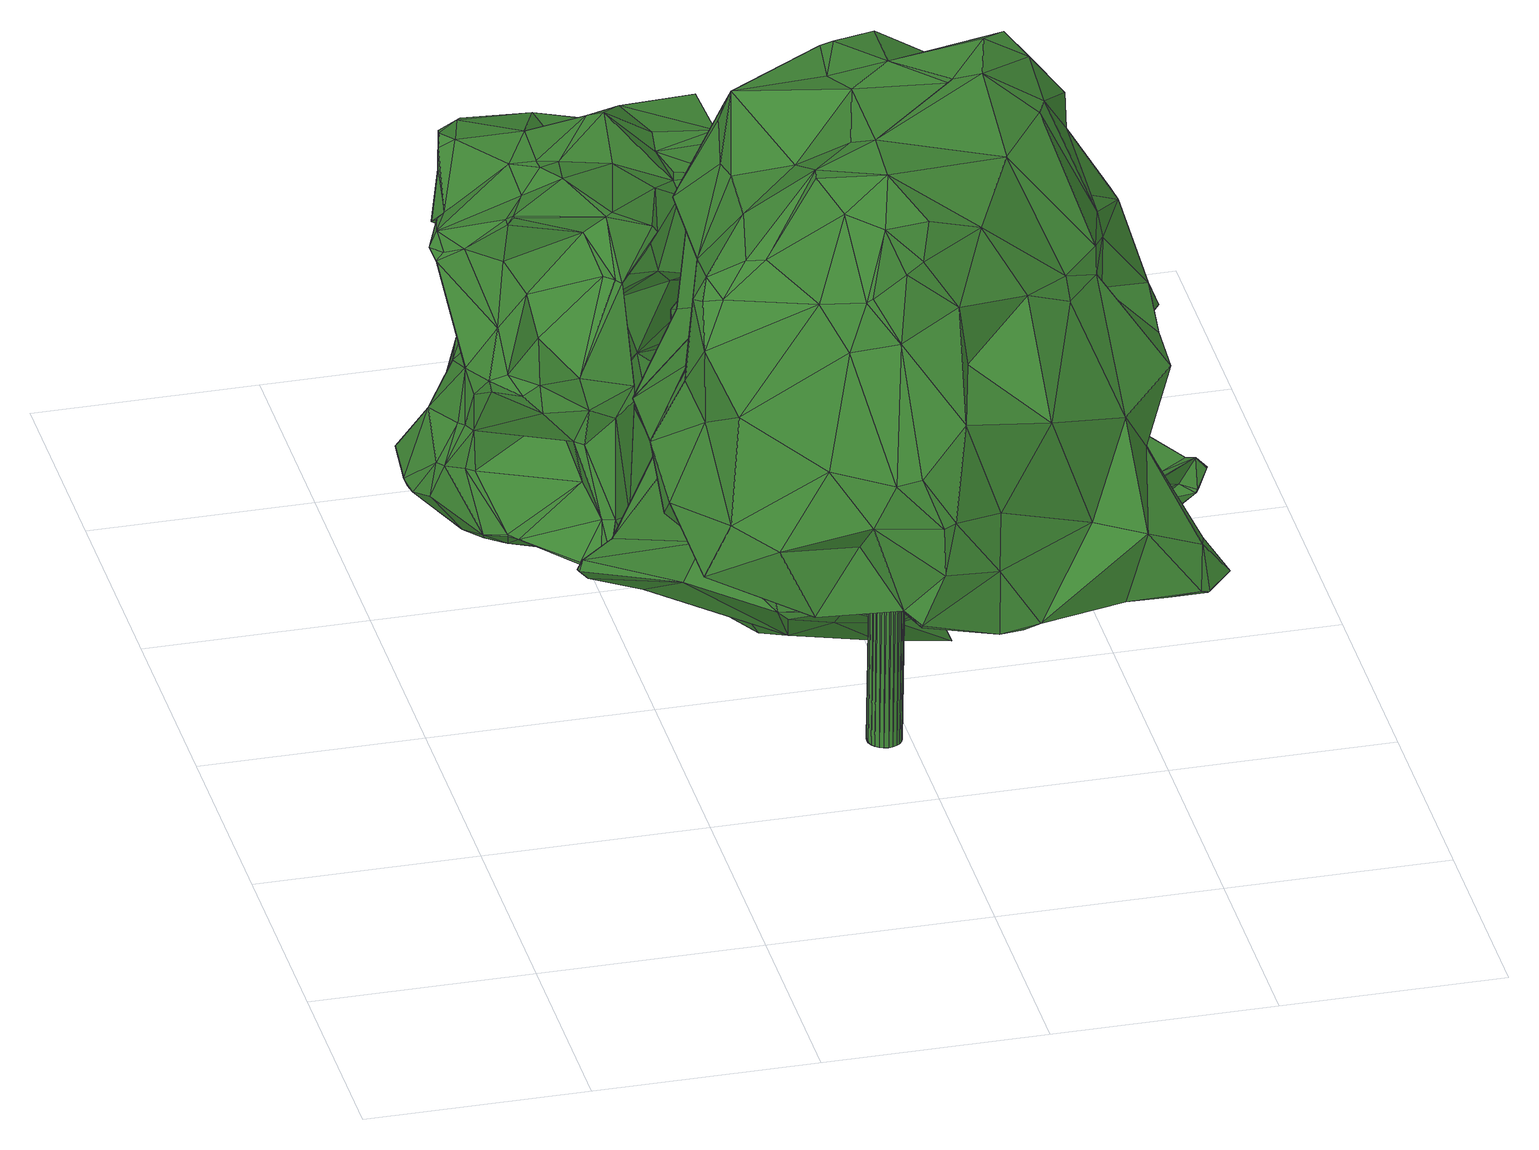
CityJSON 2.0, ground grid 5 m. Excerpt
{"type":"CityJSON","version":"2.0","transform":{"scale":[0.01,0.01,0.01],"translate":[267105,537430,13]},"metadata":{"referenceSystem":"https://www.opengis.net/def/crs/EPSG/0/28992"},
"CityObjects":{
"tree1":{"type":"SolitaryVegetationObject","attributes":{"gtid":600,"crown_width_m":10.44,"crown_median_z":18.2,"crown_r50_m":0.402,"crown_porosity":0.89,"trunk_H_m":4.8,"trunk_DBH_m":0.396,"trunk_radius_m":0.198,"trunk_base_height_m":13.4,"original_gtid":"684"},"geometry":[{"type":"Solid","lod":"3","boundaries":[[[[0,1,2]],[[3,4,5]],[[6,7,8]],[[9,10,11]],[[12,13,14]],[[15,16,1]],[[17,18,19]],[[20,19,18]],[[21,22,23]],[[24,25,26]],[[27,15,0]],[[28,29,30]],[[31,10,9]],[[32,33,34]],[[35,36,37]],[[38,10,39]],[[38,40,10]],[[41,42,43]],[[24,44,45]],[[44,24,46]],[[47,48,49]],[[50,51,52]],[[33,45,44]],[[17,53,18]],[[54,55,56]],[[57,58,59]],[[60,61,62]],[[15,1,0]],[[63,64,65]],[[66,67,68]],[[69,61,60]],[[70,71,72]],[[73,74,75]],[[76,16,15]],[[60,62,77]],[[78,25,24]],[[79,80,81]],[[79,81,82]],[[83,61,69]],[[84,61,83]],[[40,38,85]],[[86,87,88]],[[86,89,87]],[[87,89,90]],[[91,14,13]],[[21,67,92]],[[93,94,95]],[[96,66,97]],[[96,97,98]],[[88,99,100]],[[101,102,103]],[[104,103,102]],[[105,106,107]],[[84,108,109]],[[110,111,112]],[[27,113,15]],[[5,6,114]],[[26,25,115]],[[116,117,118]],[[77,119,120]],[[121,74,76]],[[122,76,74]],[[123,12,124]],[[22,92,125]],[[82,81,126]],[[127,12,128]],[[8,47,80]],[[88,100,86]],[[129,130,131]],[[132,16,76]],[[23,87,21]],[[37,128,14]],[[22,125,99]],[[18,53,50]],[[8,48,47]],[[92,22,21]],[[133,129,131]],[[131,134,133]],[[1,16,135]],[[136,137,138]],[[118,139,116]],[[99,88,23]],[[99,23,22]],[[140,141,142]],[[128,142,141]],[[23,88,87]],[[110,143,144]],[[145,146,147]],[[148,149,150]],[[151,152,57]],[[153,3,154]],[[155,156,157]],[[157,156,147]],[[158,159,124]],[[129,160,159]],[[124,159,160]],[[161,150,149]],[[44,34,33]],[[8,80,114]],[[121,162,163]],[[35,37,14]],[[164,105,107]],[[164,165,105]],[[166,103,167]],[[168,169,170]],[[92,67,171]],[[119,172,170]],[[173,54,174]],[[174,54,56]],[[81,80,175]],[[124,134,123]],[[80,47,49]],[[112,176,177]],[[178,172,119]],[[33,32,45]],[[131,91,13]],[[153,179,117]],[[153,117,104]],[[116,125,180]],[[67,66,171]],[[102,101,162]],[[181,53,182]],[[85,183,169]],[[85,38,39]],[[31,184,10]],[[185,186,187]],[[187,186,78]],[[188,189,190]],[[20,18,191]],[[10,40,11]],[[93,95,192]],[[24,26,46]],[[159,130,129]],[[129,133,160]],[[193,194,195]],[[18,50,191]],[[31,34,26]],[[32,34,9]],[[31,9,34]],[[196,197,138]],[[198,196,138]],[[164,20,28]],[[77,62,199]],[[19,20,200]],[[183,201,202]],[[34,44,46]],[[34,46,26]],[[160,133,124]],[[124,133,134]],[[145,203,204]],[[145,204,146]],[[205,206,72]],[[207,72,206]],[[50,52,191]],[[28,208,209]],[[137,210,211]],[[91,131,130]],[[60,120,192]],[[212,137,213]],[[214,215,48]],[[17,215,214]],[[124,127,158]],[[12,127,124]],[[43,42,136]],[[14,94,35]],[[138,137,198]],[[60,77,120]],[[158,63,159]],[[164,28,165]],[[28,30,165]],[[26,184,31]],[[216,217,218]],[[219,220,221]],[[219,221,29]],[[172,112,222]],[[172,222,168]],[[83,108,84]],[[11,223,9]],[[151,155,152]],[[151,85,155]],[[171,224,92]],[[72,51,205]],[[215,107,225]],[[9,187,32]],[[147,156,210]],[[226,43,227]],[[226,227,135]],[[30,29,228]],[[30,228,165]],[[89,229,230]],[[231,232,217]],[[228,29,221]],[[217,65,218]],[[42,213,137]],[[164,200,20]],[[196,198,110]],[[5,154,3]],[[39,10,233]],[[226,234,235]],[[127,128,190]],[[236,179,154]],[[209,29,28]],[[237,238,239]],[[217,232,94]],[[123,134,131]],[[13,12,131]],[[123,131,12]],[[240,199,62]],[[241,242,243]],[[146,204,239]],[[175,107,106]],[[231,217,216]],[[216,244,231]],[[214,53,17]],[[214,245,53]],[[193,195,246]],[[120,169,202]],[[195,247,248]],[[234,249,235]],[[187,78,24]],[[45,187,24]],[[39,183,85]],[[236,114,79]],[[154,114,236]],[[210,137,147]],[[233,10,184]],[[208,51,71]],[[112,206,176]],[[48,225,49]],[[250,42,41]],[[251,148,193]],[[251,193,171]],[[180,248,116]],[[58,36,59]],[[98,251,96]],[[153,154,179]],[[118,236,139]],[[98,161,251]],[[137,252,147]],[[116,248,247]],[[246,92,224]],[[3,253,4]],[[215,164,107]],[[128,141,190]],[[100,254,86]],[[169,183,202]],[[255,256,37]],[[257,256,255]],[[70,209,71]],[[207,206,112]],[[156,211,210]],[[156,169,211]],[[157,147,242]],[[173,55,54]],[[17,200,215]],[[200,164,215]],[[216,218,258]],[[239,204,237]],[[35,93,201]],[[35,201,233]],[[12,14,128]],[[89,86,229]],[[163,74,121]],[[259,260,261]],[[196,262,197]],[[263,182,245]],[[35,94,93]],[[101,103,166]],[[264,265,163]],[[264,163,190]],[[144,112,111]],[[144,111,110]],[[236,118,179]],[[241,239,238]],[[128,140,142]],[[147,252,145]],[[212,145,252]],[[254,229,86]],[[32,187,45]],[[19,200,17]],[[65,64,218]],[[220,109,108]],[[117,266,104]],[[202,192,120]],[[239,241,243]],[[237,155,157]],[[204,155,237]],[[202,201,192]],[[240,84,70]],[[240,70,72]],[[216,258,244]],[[185,187,173]],[[139,267,116]],[[56,59,233]],[[55,59,56]],[[257,255,260]],[[122,74,73]],[[43,226,41]],[[268,250,249]],[[268,249,255]],[[235,249,250]],[[61,84,240]],[[235,250,41]],[[250,268,269]],[[203,212,270]],[[112,177,110]],[[235,41,226]],[[132,226,135]],[[132,135,16]],[[227,43,271]],[[78,186,25]],[[237,157,242]],[[2,262,263]],[[2,263,0]],[[119,170,120]],[[244,272,273]],[[272,274,275]],[[272,275,276]],[[82,100,79]],[[75,163,259]],[[75,259,234]],[[127,277,158]],[[158,277,63]],[[241,238,242]],[[99,278,100]],[[79,100,278]],[[225,107,175]],[[225,175,49]],[[146,243,147]],[[21,68,67]],[[113,7,279]],[[98,188,166]],[[98,166,161]],[[266,280,104]],[[280,103,104]],[[166,167,161]],[[188,190,162]],[[280,167,103]],[[192,95,281]],[[273,272,83]],[[83,272,108]],[[85,223,40]],[[151,223,85]],[[168,170,172]],[[215,225,48]],[[282,48,283]],[[284,217,94]],[[177,176,50]],[[245,285,263]],[[128,256,257]],[[37,256,128]],[[15,279,286]],[[27,7,113]],[[211,169,168]],[[193,224,171]],[[224,193,246]],[[15,286,76]],[[148,251,149]],[[161,149,251]],[[96,251,171]],[[66,96,171]],[[240,72,199]],[[207,199,72]],[[239,243,146]],[[163,162,190]],[[198,143,110]],[[140,257,260]],[[102,162,121]],[[279,5,4]],[[244,274,272]],[[258,274,244]],[[191,208,20]],[[52,51,208]],[[191,52,208]],[[20,208,28]],[[0,285,282]],[[53,245,182]],[[219,287,207]],[[288,207,287]],[[288,287,219]],[[269,268,270]],[[269,270,212]],[[289,272,276]],[[108,272,289]],[[289,220,108]],[[87,90,21]],[[89,230,90]],[[276,254,290]],[[209,208,71]],[[90,291,21]],[[145,212,203]],[[48,8,283]],[[127,189,277]],[[5,114,154]],[[6,8,114]],[[76,122,132]],[[49,175,80]],[[204,203,152]],[[152,155,204]],[[102,121,76]],[[79,114,80]],[[286,4,253]],[[227,262,2]],[[227,2,135]],[[205,51,176]],[[255,270,268]],[[255,261,260]],[[116,266,117]],[[116,247,266]],[[264,190,265]],[[279,4,286]],[[136,42,137]],[[284,91,130]],[[187,55,173]],[[217,284,65]],[[192,201,93]],[[292,174,56]],[[159,284,130]],[[65,284,159]],[[63,65,159]],[[222,137,211]],[[168,222,211]],[[222,144,137]],[[293,294,109]],[[70,294,209]],[[170,169,120]],[[284,94,91]],[[161,167,150]],[[295,150,167]],[[66,296,218]],[[196,182,262]],[[79,139,236]],[[234,259,261]],[[234,261,249]],[[57,59,55]],[[11,40,223]],[[35,233,59]],[[219,112,172]],[[258,297,274]],[[85,169,155]],[[156,155,169]],[[27,0,282]],[[219,207,112]],[[70,109,294]],[[289,298,228]],[[165,228,298]],[[75,74,163]],[[178,119,220]],[[265,140,260]],[[58,203,36]],[[270,36,203]],[[270,37,36]],[[98,97,189]],[[290,254,82]],[[63,277,189]],[[76,253,102]],[[61,240,62]],[[195,248,246]],[[273,231,244]],[[255,249,261]],[[259,163,265]],[[246,248,180]],[[95,94,232]],[[233,184,56]],[[7,27,283]],[[7,283,8]],[[137,212,252]],[[177,50,181]],[[177,181,196]],[[181,50,53]],[[259,265,260]],[[29,293,219]],[[75,234,299]],[[75,299,73]],[[281,95,232]],[[281,232,231]],[[29,294,293]],[[29,209,294]],[[70,84,109]],[[265,190,140]],[[218,64,66]],[[35,59,36]],[[128,257,140]],[[63,300,64]],[[66,64,300]],[[242,238,237]],[[181,182,196]],[[82,298,290]],[[126,298,82]],[[165,298,105]],[[290,298,276]],[[276,298,289]],[[273,281,231]],[[247,195,266]],[[282,283,27]],[[179,118,117]],[[207,77,199]],[[166,162,101]],[[166,188,162]],[[14,91,94]],[[55,187,57]],[[147,243,242]],[[222,112,144]],[[178,301,172]],[[172,301,219]],[[219,301,178]],[[212,213,269]],[[269,213,250]],[[250,213,42]],[[153,253,3]],[[63,189,97]],[[291,230,297]],[[291,297,258]],[[51,50,176]],[[98,189,188]],[[275,274,297]],[[100,82,254]],[[190,189,127]],[[97,66,300]],[[97,300,63]],[[135,2,1]],[[5,279,6]],[[7,6,279]],[[81,175,126]],[[15,113,279]],[[76,286,253]],[[104,102,253]],[[203,58,152]],[[104,253,153]],[[57,152,58]],[[77,288,119]],[[196,110,177]],[[262,302,197]],[[137,143,198]],[[144,143,137]],[[220,288,109]],[[119,288,220]],[[219,178,220]],[[174,186,173]],[[185,173,186]],[[109,288,293]],[[219,293,288]],[[207,288,77]],[[187,9,303]],[[292,56,184]],[[187,303,57]],[[151,57,303]],[[223,303,9]],[[151,303,223]],[[273,304,281]],[[192,281,304]],[[83,304,273]],[[183,39,201]],[[233,201,39]],[[192,304,60]],[[60,304,69]],[[69,304,83]],[[246,180,92]],[[125,92,180]],[[51,72,71]],[[79,267,139]],[[278,267,79]],[[116,267,125]],[[125,267,278]],[[205,176,206]],[[263,262,182]],[[125,278,99]],[[282,285,214]],[[194,167,280]],[[295,167,194]],[[194,280,266]],[[195,194,266]],[[291,68,21]],[[276,275,230]],[[214,285,245]],[[263,285,0]],[[282,214,48]],[[140,190,141]],[[37,305,255]],[[270,255,305]],[[270,305,37]],[[298,106,105]],[[298,126,106]],[[175,106,126]],[[226,299,234]],[[132,122,299]],[[73,299,122]],[[132,299,226]],[[220,289,221]],[[228,221,289]],[[148,306,193]],[[193,306,194]],[[194,306,307]],[[194,307,295]],[[307,306,295]],[[150,295,148]],[[306,148,295]],[[292,184,26]],[[276,230,229]],[[254,276,229]],[[258,218,296]],[[174,115,186]],[[115,25,186]],[[258,296,291]],[[291,90,230]],[[68,291,296]],[[68,296,66]],[[230,275,297]],[[227,302,262]],[[271,302,227]],[[136,138,302]],[[136,302,43]],[[271,43,302]],[[138,197,302]],[[174,292,115]],[[26,115,292]],[[308,309,310]],[[308,310,311]],[[311,310,312]],[[311,312,313]],[[310,309,314]],[[310,314,312]],[[312,314,315]],[[312,315,313]],[[314,309,316]],[[314,316,315]],[[315,316,317]],[[315,317,313]],[[316,309,318]],[[316,318,317]],[[317,318,319]],[[317,319,313]],[[318,309,320]],[[318,320,319]],[[319,320,321]],[[319,321,313]],[[320,309,322]],[[320,322,321]],[[321,322,323]],[[321,323,313]],[[322,309,324]],[[322,324,323]],[[323,324,325]],[[323,325,313]],[[324,309,326]],[[324,326,325]],[[325,326,327]],[[325,327,313]],[[326,309,328]],[[326,328,327]],[[327,328,329]],[[327,329,313]],[[328,309,330]],[[328,330,329]],[[329,330,331]],[[329,331,313]],[[330,309,332]],[[330,332,331]],[[331,332,333]],[[331,333,313]],[[332,309,334]],[[332,334,333]],[[333,334,335]],[[333,335,313]],[[334,309,336]],[[334,336,335]],[[335,336,337]],[[335,337,313]],[[336,309,338]],[[336,338,337]],[[337,338,339]],[[337,339,313]],[[338,309,340]],[[338,340,339]],[[339,340,341]],[[339,341,313]],[[340,309,342]],[[340,342,341]],[[341,342,343]],[[341,343,313]],[[342,309,344]],[[342,344,343]],[[343,344,345]],[[343,345,313]],[[344,309,346]],[[344,346,345]],[[345,346,347]],[[345,347,313]],[[346,309,348]],[[346,348,347]],[[347,348,349]],[[347,349,313]],[[348,309,350]],[[348,350,349]],[[349,350,351]],[[349,351,313]],[[350,309,352]],[[350,352,351]],[[351,352,353]],[[351,353,313]],[[352,309,354]],[[352,354,353]],[[353,354,355]],[[353,355,313]],[[354,309,356]],[[354,356,355]],[[355,356,357]],[[355,357,313]],[[356,309,308]],[[356,308,357]],[[357,308,311]],[[357,311,313]]]]}]},
"tree2":{"type":"SolitaryVegetationObject","attributes":{"gtid":572,"crown_width_m":12.92,"crown_median_z":22.31,"crown_r50_m":0.479,"crown_porosity":0.878,"trunk_H_m":8.76,"trunk_DBH_m":0.763,"trunk_radius_m":0.381,"trunk_base_height_m":13.55,"original_gtid":"655"},"geometry":[{"type":"Solid","lod":"3","boundaries":[[[[358,359,360]],[[361,362,363]],[[364,365,366]],[[367,368,369]],[[370,371,372]],[[373,374,375]],[[376,377,378]],[[379,376,380]],[[381,382,383]],[[384,363,385]],[[386,387,388]],[[389,390,391]],[[389,391,392]],[[393,394,395]],[[396,371,397]],[[398,364,366]],[[399,373,375]],[[400,377,401]],[[364,402,365]],[[398,403,404]],[[405,406,407]],[[408,409,410]],[[372,411,370]],[[412,413,414]],[[415,416,417]],[[418,419,420]],[[421,422,423]],[[412,373,399]],[[397,424,396]],[[425,426,427]],[[381,428,429]],[[430,431,432]],[[433,384,434]],[[435,436,437]],[[432,359,358]],[[438,432,358]],[[418,439,440]],[[418,440,419]],[[441,442,443]],[[444,445,446]],[[447,448,449]],[[450,440,439]],[[391,451,452]],[[453,393,454]],[[455,456,450]],[[457,458,459]],[[460,416,461]],[[460,461,462]],[[463,413,399]],[[399,413,412]],[[464,457,383]],[[465,430,377]],[[412,414,466]],[[373,412,374]],[[467,468,469]],[[413,470,471]],[[377,430,438]],[[472,436,473]],[[474,475,476]],[[437,448,388]],[[477,448,415]],[[453,415,448]],[[478,479,480]],[[481,380,378]],[[482,483,480]],[[484,485,486]],[[481,487,380]],[[470,463,488]],[[393,453,489]],[[437,449,448]],[[490,384,491]],[[456,455,492]],[[388,448,477]],[[493,494,495]],[[464,458,457]],[[414,413,496]],[[497,402,404]],[[398,404,364]],[[364,404,402]],[[445,470,498]],[[499,500,433]],[[397,371,370]],[[424,500,499]],[[412,466,374]],[[464,383,501]],[[445,502,471]],[[450,503,440]],[[456,503,450]],[[389,420,467]],[[433,434,499]],[[424,504,396]],[[501,505,506]],[[404,506,505]],[[372,371,396]],[[411,384,433]],[[411,433,370]],[[407,507,508]],[[509,507,407]],[[372,396,510]],[[511,487,452]],[[437,436,472]],[[512,399,513]],[[368,514,369]],[[485,426,509]],[[427,426,485]],[[515,414,496]],[[495,511,516]],[[517,460,506]],[[486,518,519]],[[442,417,443]],[[435,437,520]],[[415,417,477]],[[398,366,441]],[[366,365,478]],[[521,522,523]],[[524,523,522]],[[404,403,506]],[[507,525,526]],[[515,527,414]],[[374,393,375]],[[439,418,520]],[[528,473,436]],[[529,530,531]],[[532,533,473]],[[447,533,532]],[[435,534,528]],[[535,536,434]],[[494,493,432]],[[528,436,435]],[[377,376,465]],[[537,379,538]],[[492,386,539]],[[540,541,542]],[[508,543,407]],[[375,513,399]],[[407,543,405]],[[537,465,376]],[[379,537,376]],[[494,538,495]],[[438,401,377]],[[519,509,406]],[[407,406,509]],[[544,366,478]],[[397,500,424]],[[453,447,489]],[[510,396,504]],[[537,538,545]],[[397,370,500]],[[423,546,542]],[[429,546,423]],[[433,500,370]],[[520,387,439]],[[498,547,446]],[[429,382,381]],[[490,491,548]],[[549,550,551]],[[509,518,485]],[[471,458,496]],[[471,496,413]],[[383,457,552]],[[413,463,470]],[[393,374,394]],[[456,492,553]],[[554,393,555]],[[486,475,556]],[[557,558,410]],[[559,382,423]],[[429,423,382]],[[454,416,560]],[[454,560,453]],[[383,552,381]],[[501,527,515]],[[378,561,562]],[[496,458,501]],[[496,501,515]],[[563,564,514]],[[464,501,458]],[[378,400,561]],[[375,393,554]],[[458,502,459]],[[445,459,502]],[[400,378,377]],[[565,481,474]],[[481,556,474]],[[424,550,549]],[[442,566,567]],[[442,567,539]],[[568,569,570]],[[568,390,569]],[[499,550,424]],[[489,571,572]],[[463,512,405]],[[519,406,476]],[[573,534,574]],[[389,569,390]],[[558,575,576]],[[385,363,577]],[[394,374,466]],[[578,559,422]],[[385,577,535]],[[548,428,444]],[[579,573,392]],[[473,565,532]],[[474,532,565]],[[521,523,483]],[[577,575,557]],[[558,557,575]],[[493,529,580]],[[535,434,385]],[[581,531,530]],[[581,530,495]],[[417,442,582]],[[583,584,585]],[[438,430,432]],[[416,586,417]],[[494,545,538]],[[417,586,443]],[[474,572,571]],[[398,441,403]],[[539,566,492]],[[567,566,539]],[[506,527,501]],[[506,462,527]],[[446,445,498]],[[469,563,467]],[[445,471,470]],[[547,587,588]],[[446,547,589]],[[405,488,463]],[[543,488,405]],[[556,481,378]],[[550,536,557]],[[376,378,380]],[[590,591,516]],[[580,592,360]],[[472,533,437]],[[466,414,527]],[[453,448,447]],[[493,495,530]],[[593,392,452]],[[462,461,527]],[[466,527,394]],[[552,444,594]],[[552,594,381]],[[552,445,444]],[[471,502,458]],[[511,379,487]],[[380,487,379]],[[470,488,498]],[[519,518,509]],[[553,523,524]],[[536,499,434]],[[447,571,489]],[[447,532,571]],[[467,563,514]],[[401,561,400]],[[438,561,401]],[[372,595,411]],[[587,498,488]],[[587,488,543]],[[461,416,395]],[[461,395,394]],[[596,452,451]],[[417,582,477]],[[547,498,587]],[[408,597,409]],[[531,597,408]],[[529,531,580]],[[446,589,444]],[[548,444,589]],[[568,409,597]],[[598,504,424]],[[526,525,577]],[[425,577,525]],[[595,598,599]],[[467,420,468]],[[514,584,583]],[[368,584,514]],[[564,600,540]],[[389,601,420]],[[602,483,523]],[[602,523,553]],[[421,423,542]],[[591,603,604]],[[516,591,604]],[[454,393,395]],[[495,516,581]],[[550,499,536]],[[465,537,545]],[[379,511,538]],[[495,538,511]],[[469,468,521]],[[520,418,574]],[[520,574,435]],[[605,469,521]],[[605,521,606]],[[531,408,580]],[[467,514,569]],[[596,603,452]],[[429,428,546]],[[508,607,608]],[[521,483,606]],[[527,461,394]],[[469,600,563]],[[580,408,410]],[[513,375,554]],[[513,554,476]],[[367,584,368]],[[506,460,462]],[[558,609,592]],[[532,474,571]],[[543,608,587]],[[508,608,543]],[[406,405,512]],[[399,512,463]],[[476,555,474]],[[554,555,476]],[[411,491,384]],[[480,483,602]],[[477,582,388]],[[555,393,572]],[[555,572,474]],[[392,391,452]],[[558,576,609]],[[592,610,484]],[[409,568,570]],[[492,480,602]],[[492,602,553]],[[369,564,540]],[[473,533,472]],[[604,603,596]],[[604,596,516]],[[480,566,478]],[[544,478,566]],[[483,611,606]],[[528,534,593]],[[501,383,505]],[[559,497,505]],[[504,595,510]],[[598,595,504]],[[452,612,528]],[[487,612,452]],[[390,451,391]],[[363,490,361]],[[588,361,490]],[[607,508,613]],[[607,613,362]],[[384,490,363]],[[479,611,483]],[[480,492,566]],[[589,490,548]],[[589,588,490]],[[581,597,531]],[[454,395,416]],[[486,485,518]],[[516,597,581]],[[451,597,596]],[[451,390,597]],[[568,597,390]],[[512,513,476]],[[512,476,406]],[[432,493,614]],[[367,599,615]],[[493,530,529]],[[479,616,611]],[[415,560,416]],[[404,505,497]],[[378,562,556]],[[484,562,358]],[[385,434,384]],[[438,562,561]],[[358,562,438]],[[497,578,402]],[[559,578,497]],[[589,547,588]],[[415,453,560]],[[563,600,564]],[[443,586,441]],[[441,366,544]],[[441,544,442]],[[544,566,442]],[[421,542,541]],[[485,484,427]],[[388,539,386]],[[439,387,450]],[[546,411,595]],[[478,365,479]],[[606,422,605]],[[421,605,422]],[[510,595,372]],[[559,505,382]],[[383,382,505]],[[482,480,479]],[[482,479,483]],[[590,452,603]],[[542,595,540]],[[546,595,542]],[[559,423,422]],[[584,549,551]],[[550,557,551]],[[524,522,420]],[[468,420,522]],[[410,551,557]],[[428,381,594]],[[428,594,444]],[[432,614,359]],[[359,614,360]],[[535,557,536]],[[452,590,511]],[[516,511,590]],[[432,431,494]],[[386,450,387]],[[386,455,450]],[[389,392,601]],[[574,534,435]],[[593,579,392]],[[509,426,507]],[[388,387,437]],[[520,437,387]],[[590,603,591]],[[606,616,617]],[[606,617,578]],[[553,503,456]],[[524,503,553]],[[420,503,524]],[[419,503,420]],[[508,507,526]],[[600,469,618]],[[610,427,484]],[[487,481,612]],[[557,535,577]],[[548,491,428]],[[546,428,491]],[[546,491,411]],[[425,575,577]],[[430,545,431]],[[494,431,545]],[[465,545,430]],[[565,612,481]],[[473,612,565]],[[473,528,612]],[[452,528,593]],[[467,569,389]],[[609,610,592]],[[539,388,582]],[[539,582,442]],[[558,592,410]],[[605,618,469]],[[541,618,605]],[[579,534,573]],[[460,441,586]],[[460,586,416]],[[362,619,363]],[[577,363,619]],[[409,585,551]],[[409,570,585]],[[402,616,365]],[[578,616,402]],[[619,362,613]],[[619,613,577]],[[577,613,526]],[[508,526,613]],[[578,617,616]],[[521,468,522]],[[418,573,574]],[[580,410,592]],[[410,409,551]],[[584,551,585]],[[596,620,516]],[[597,516,620]],[[597,620,596]],[[421,541,605]],[[455,386,492]],[[447,449,533]],[[437,533,449]],[[540,595,367]],[[556,475,474]],[[595,599,367]],[[600,618,540]],[[541,540,618]],[[424,599,598]],[[615,599,549]],[[514,583,569]],[[556,484,486]],[[556,562,484]],[[570,569,583]],[[441,517,403]],[[517,506,403]],[[418,601,573]],[[392,573,601]],[[420,601,418]],[[484,358,592]],[[360,592,358]],[[489,572,393]],[[570,583,585]],[[593,534,579]],[[362,361,607]],[[552,459,445]],[[457,459,552]],[[615,549,584]],[[584,367,615]],[[369,540,367]],[[549,599,424]],[[564,369,514]],[[440,503,419]],[[519,475,486]],[[476,475,519]],[[580,360,614]],[[441,460,517]],[[578,422,606]],[[425,576,575]],[[425,427,576]],[[427,610,576]],[[609,576,610]],[[493,580,614]],[[425,525,426]],[[507,426,525]],[[365,616,479]],[[611,616,606]],[[587,608,607]],[[587,607,588]],[[588,607,361]],[[621,622,623]],[[621,623,624]],[[624,623,625]],[[624,625,626]],[[623,622,627]],[[623,627,625]],[[625,627,628]],[[625,628,626]],[[627,622,629]],[[627,629,628]],[[628,629,630]],[[628,630,626]],[[629,622,631]],[[629,631,630]],[[630,631,632]],[[630,632,626]],[[631,622,633]],[[631,633,632]],[[632,633,634]],[[632,634,626]],[[633,622,635]],[[633,635,634]],[[634,635,636]],[[634,636,626]],[[635,622,637]],[[635,637,636]],[[636,637,638]],[[636,638,626]],[[637,622,639]],[[637,639,638]],[[638,639,640]],[[638,640,626]],[[639,622,641]],[[639,641,640]],[[640,641,642]],[[640,642,626]],[[641,622,643]],[[641,643,642]],[[642,643,644]],[[642,644,626]],[[643,622,645]],[[643,645,644]],[[644,645,646]],[[644,646,626]],[[645,622,647]],[[645,647,646]],[[646,647,648]],[[646,648,626]],[[647,622,649]],[[647,649,648]],[[648,649,650]],[[648,650,626]],[[649,622,651]],[[649,651,650]],[[650,651,652]],[[650,652,626]],[[651,622,653]],[[651,653,652]],[[652,653,654]],[[652,654,626]],[[653,622,655]],[[653,655,654]],[[654,655,656]],[[654,656,626]],[[655,622,657]],[[655,657,656]],[[656,657,658]],[[656,658,626]],[[657,622,659]],[[657,659,658]],[[658,659,660]],[[658,660,626]],[[659,622,661]],[[659,661,660]],[[660,661,662]],[[660,662,626]],[[661,622,663]],[[661,663,662]],[[662,663,664]],[[662,664,626]],[[663,622,665]],[[663,665,664]],[[664,665,666]],[[664,666,626]],[[665,622,667]],[[665,667,666]],[[666,667,668]],[[666,668,626]],[[667,622,669]],[[667,669,668]],[[668,669,670]],[[668,670,626]],[[669,622,621]],[[669,621,670]],[[670,621,624]],[[670,624,626]]]]}]},
"tree3":{"type":"SolitaryVegetationObject","attributes":{"gtid":609,"crown_width_m":5.51,"crown_median_z":16.88,"crown_r50_m":0.244,"crown_porosity":0.925,"trunk_H_m":3.76,"trunk_DBH_m":0.165,"trunk_radius_m":0.0827,"trunk_base_height_m":13.12,"original_gtid":"698"},"geometry":[{"type":"Solid","lod":"3","boundaries":[[[[671,672,673]],[[674,675,676]],[[677,678,679]],[[680,681,677]],[[682,683,684]],[[685,686,687]],[[688,689,690]],[[691,690,689]],[[692,693,694]],[[695,696,697]],[[690,691,698]],[[699,673,700]],[[686,685,701]],[[702,703,687]],[[671,704,672]],[[687,705,702]],[[687,706,707]],[[708,709,710]],[[711,712,713]],[[714,711,715]],[[716,717,685]],[[718,675,719]],[[691,715,720]],[[713,720,711]],[[676,721,722]],[[723,724,725]],[[726,695,727]],[[686,705,687]],[[698,691,720]],[[724,728,729]],[[687,703,706]],[[676,730,731]],[[729,725,724]],[[732,733,709]],[[732,709,701]],[[733,734,717]],[[732,734,733]],[[710,735,736]],[[718,721,675]],[[718,737,721]],[[671,673,699]],[[732,738,739]],[[695,726,696]],[[726,740,696]],[[711,680,712]],[[741,691,689]],[[741,689,688]],[[742,743,736]],[[684,744,745]],[[746,690,698]],[[678,692,679]],[[700,682,747]],[[672,682,700]],[[748,677,749]],[[678,677,748]],[[680,750,712]],[[747,751,752]],[[700,747,752]],[[701,705,686]],[[747,682,684]],[[685,717,738]],[[702,705,701]],[[753,754,748]],[[749,677,681]],[[755,756,757]],[[699,704,671]],[[682,758,759]],[[727,740,760]],[[761,760,740]],[[704,758,672]],[[731,762,763]],[[713,712,750]],[[695,697,740]],[[717,739,738]],[[751,684,745]],[[764,690,746]],[[764,753,690]],[[715,711,720]],[[750,680,764]],[[765,749,688]],[[736,708,710]],[[685,738,701]],[[697,696,740]],[[699,752,766]],[[704,744,683]],[[767,761,768]],[[719,674,676]],[[699,766,704]],[[676,675,721]],[[678,693,692]],[[722,730,676]],[[742,724,769]],[[679,680,677]],[[700,752,699]],[[684,751,747]],[[746,770,764]],[[698,770,746]],[[679,692,754]],[[740,767,768]],[[771,681,680]],[[698,720,713]],[[750,698,713]],[[754,692,772]],[[745,704,766]],[[704,745,744]],[[679,754,753]],[[764,770,750]],[[744,684,683]],[[750,770,698]],[[753,773,690]],[[753,748,773]],[[722,772,730]],[[714,680,711]],[[721,774,754]],[[748,754,774]],[[748,774,678]],[[718,775,776]],[[777,775,718]],[[778,735,710]],[[778,779,756]],[[778,733,779]],[[765,748,749]],[[700,673,672]],[[695,740,727]],[[751,745,766]],[[751,766,752]],[[772,692,762]],[[733,778,709]],[[763,780,777]],[[767,733,761]],[[761,733,760]],[[710,709,778]],[[707,706,781]],[[707,781,723]],[[753,764,680]],[[753,680,679]],[[767,782,733]],[[680,714,771]],[[762,731,772]],[[731,730,772]],[[777,780,775]],[[761,740,768]],[[721,772,722]],[[754,772,721]],[[672,758,682]],[[718,719,676]],[[715,691,741]],[[715,741,714]],[[774,693,678]],[[779,727,757]],[[709,783,701]],[[674,719,675]],[[756,735,778]],[[725,729,784]],[[716,755,757]],[[716,784,755]],[[736,735,742]],[[692,694,762]],[[701,783,702]],[[776,775,780]],[[737,694,693]],[[737,693,774]],[[687,707,685]],[[718,731,777]],[[718,676,731]],[[779,726,727]],[[726,779,740]],[[763,777,731]],[[688,785,765]],[[690,785,688]],[[755,728,735]],[[755,735,756]],[[765,773,748]],[[785,773,765]],[[740,782,767]],[[779,782,740]],[[701,738,732]],[[729,755,784]],[[729,728,755]],[[785,690,773]],[[780,786,776]],[[718,776,786]],[[763,786,780]],[[688,771,714]],[[762,694,786]],[[762,786,763]],[[786,694,737]],[[708,736,743]],[[718,786,737]],[[724,723,769]],[[709,708,783]],[[708,743,783]],[[703,783,743]],[[703,702,783]],[[728,787,788]],[[774,721,737]],[[756,779,757]],[[760,757,727]],[[733,757,760]],[[717,757,733]],[[717,716,757]],[[688,714,741]],[[724,787,728]],[[742,787,724]],[[788,787,742]],[[743,769,703]],[[743,742,769]],[[706,703,769]],[[781,706,769]],[[781,769,723]],[[732,739,734]],[[717,734,739]],[[735,728,788]],[[788,742,735]],[[725,789,723]],[[784,789,725]],[[707,723,789]],[[685,789,716]],[[784,716,789]],[[707,789,685]],[[779,733,782]],[[759,758,704]],[[683,682,759]],[[683,759,704]],[[771,688,681]],[[749,681,688]],[[790,791,792]],[[790,792,793]],[[793,792,794]],[[793,794,795]],[[792,791,796]],[[792,796,794]],[[794,796,797]],[[794,797,795]],[[796,791,798]],[[796,798,797]],[[797,798,799]],[[797,799,795]],[[798,791,800]],[[798,800,799]],[[799,800,801]],[[799,801,795]],[[800,791,802]],[[800,802,801]],[[801,802,803]],[[801,803,795]],[[802,791,804]],[[802,804,803]],[[803,804,805]],[[803,805,795]],[[804,791,806]],[[804,806,805]],[[805,806,807]],[[805,807,795]],[[806,791,808]],[[806,808,807]],[[807,808,809]],[[807,809,795]],[[808,791,810]],[[808,810,809]],[[809,810,811]],[[809,811,795]],[[810,791,812]],[[810,812,811]],[[811,812,813]],[[811,813,795]],[[812,791,814]],[[812,814,813]],[[813,814,815]],[[813,815,795]],[[814,791,816]],[[814,816,815]],[[815,816,817]],[[815,817,795]],[[816,791,818]],[[816,818,817]],[[817,818,819]],[[817,819,795]],[[818,791,820]],[[818,820,819]],[[819,820,821]],[[819,821,795]],[[820,791,822]],[[820,822,821]],[[821,822,823]],[[821,823,795]],[[822,791,824]],[[822,824,823]],[[823,824,825]],[[823,825,795]],[[824,791,826]],[[824,826,825]],[[825,826,827]],[[825,827,795]],[[826,791,828]],[[826,828,827]],[[827,828,829]],[[827,829,795]],[[828,791,830]],[[828,830,829]],[[829,830,831]],[[829,831,795]],[[830,791,832]],[[830,832,831]],[[831,832,833]],[[831,833,795]],[[832,791,834]],[[832,834,833]],[[833,834,835]],[[833,835,795]],[[834,791,836]],[[834,836,835]],[[835,836,837]],[[835,837,795]],[[836,791,838]],[[836,838,837]],[[837,838,839]],[[837,839,795]],[[838,791,790]],[[838,790,839]],[[839,790,793]],[[839,793,795]]]]}]}
},
"vertices":[
[419,1498,1046],[504,1403,1006],[552,1598,1006],[326,1333,761],[466,1331,894],[313,1383,841],[268,1410,913],[275,1399,1009],[190,1439,939],[1153,1887,283],[1097,1913,257],[1100,1933,281],[746,1399,251],[844,1428,150],[751,1515,211],[487,1386,1007],[591,1399,962],[262,1818,979],[294,1938,953],[238,1863,972],[246,1905,953],[166,1355,298],[94,1346,395],[75,1427,361],[1279,1672,244],[1224,1646,170],[1225,1647,164],[289,1399,1030],[362,1923,870],[416,1888,764],[424,1835,845],[1223,1804,156],[1279,1793,215],[1295,1771,210],[1271,1796,182],[809,1727,276],[823,1748,339],[787,1709,332],[1018,1974,282],[948,1932,240],[1054,1961,286],[772,1584,728],[823,1710,903],[807,1640,919],[1298,1749,214],[1290,1768,221],[1287,1705,213],[151,1463,921],[155,1541,928],[130,1505,912],[457,1927,955],[444,2059,766],[333,1987,922],[395,1747,1022],[1080,1711,215],[1073,1745,227],[1072,1746,223],[1050,1845,273],[873,1837,387],[1029,1823,250],[490,2050,359],[392,2044,454],[477,2057,454],[644,1399,233],[511,1474,219],[625,1511,191],[360,1364,218],[200,1300,304],[274,1389,281],[454,2025,354],[384,2020,683],[414,2043,744],[512,2116,718],[552,1403,901],[447,1366,780],[446,1528,773],[502,1301,890],[517,2029,476],[1255,1668,225],[169,1342,704],[136,1468,900],[232,1431,729],[187,1528,613],[437,1938,355],[377,2036,466],[983,1980,318],[82,1612,366],[77,1486,343],[65,1465,374],[108,1614,336],[124,1534,332],[837,1467,111],[186,1249,343],[775,1780,168],[742,1657,187],[714,1726,196],[406,1215,390],[483,1372,333],[548,1195,395],[106,1341,480],[118,1464,543],[508,1221,645],[515,1250,664],[455,1169,639],[393,1150,679],[210,1706,850],[255,1666,855],[176,1676,870],[379,1884,432],[421,2000,497],[774,1944,916],[777,1919,848],[665,1994,744],[289,1396,1026],[248,1375,773],[1221,1645,165],[180,1310,567],[297,1173,672],[198,1223,710],[561,1920,455],[691,1947,378],[491,1309,676],[573,1392,904],[860,1287,186],[818,1265,180],[115,1302,493],[253,1516,684],[699,1379,267],[683,1548,238],[852,1342,139],[806,1426,99],[868,1374,144],[602,1398,946],[884,1275,170],[886,1275,174],[631,1538,970],[823,1753,933],[864,1883,839],[819,1777,947],[172,1274,678],[498,1579,407],[492,1406,306],[503,1461,246],[816,1943,938],[808,1908,829],[996,1877,680],[1134,1778,568],[1040,1887,726],[351,1058,358],[419,1030,373],[406,994,407],[1096,1919,308],[1010,1821,510],[293,1183,736],[231,1215,752],[1044,1884,523],[1027,1944,560],[1136,1781,566],[755,1285,170],[768,1307,153],[831,1288,162],[463,1049,368],[512,1270,618],[488,1358,602],[221,1804,920],[234,1719,852],[472,1116,430],[435,1086,440],[824,1879,670],[858,1943,496],[781,1866,517],[240,1254,311],[723,1885,714],[1081,1709,218],[1116,1709,197],[203,1583,898],[548,1992,757],[576,1912,931],[591,1799,506],[256,1185,712],[159,1301,481],[479,1784,956],[525,1722,1057],[913,1955,313],[1207,1785,161],[1183,1698,194],[1202,1673,194],[1165,1786,306],[595,1219,420],[586,1325,389],[587,1345,402],[305,1952,948],[679,1929,275],[252,1201,350],[409,1105,434],[398,1233,453],[636,1886,970],[677,1760,973],[816,1942,941],[490,2056,625],[227,1828,956],[800,1846,270],[831,1916,366],[978,1769,504],[1098,1779,536],[532,2092,743],[580,2053,719],[553,2050,678],[327,1981,882],[350,2002,725],[1054,1922,758],[960,1897,698],[870,1853,701],[776,1784,757],[336,1639,1012],[194,1636,913],[480,1541,223],[613,1561,197],[478,1506,212],[532,1876,702],[411,1768,538],[529,1741,653],[804,1894,744],[1097,1922,307],[229,1208,357],[175,1626,905],[690,1561,930],[685,1598,946],[408,1677,716],[129,1626,360],[157,1618,338],[569,1662,272],[666,1658,233],[1028,1825,246],[645,1569,745],[720,1577,722],[192,1221,739],[1139,1776,555],[1172,1764,573],[1171,1760,574],[486,2055,626],[1197,1772,595],[1195,1775,596],[1194,1772,597],[501,1615,345],[386,1598,1036],[230,1209,361],[368,1354,555],[180,1299,473],[678,1598,700],[785,1635,676],[375,1126,349],[961,1893,699],[396,1250,700],[173,1614,449],[627,1686,477],[658,1621,246],[574,1634,451],[400,1550,288],[462,1569,660],[578,1635,470],[573,1652,640],[560,1710,1066],[433,1592,1032],[464,1304,450],[432,1530,466],[363,1165,598],[162,1315,580],[796,1689,632],[798,1687,635],[867,1761,500],[695,1639,941],[379,1781,436],[535,1760,343],[320,1565,413],[240,1605,422],[228,1699,511],[672,1379,240],[154,1348,567],[438,1389,974],[385,1156,591],[630,1719,262],[333,1509,1010],[279,1431,1004],[746,1467,148],[386,1564,1040],[488,1307,897],[489,2052,625],[505,1986,486],[324,1765,580],[224,1650,592],[204,1536,336],[1177,1740,181],[421,1960,703],[376,1994,702],[403,997,409],[330,1429,272],[187,1600,353],[255,1673,625],[602,1531,907],[490,1403,303],[677,1815,696],[671,1704,958],[1143,1873,296],[605,1877,334],[738,1830,393],[351,1059,362],[392,1038,395],[598,1650,41],[578,1650,40],[597,1656,41],[578,1641,521],[578,1646,521],[559,1641,520],[595,1660,41],[576,1651,521],[592,1664,41],[572,1655,521],[588,1667,41],[568,1658,521],[583,1669,40],[563,1660,521],[578,1670,40],[558,1660,520],[573,1669,40],[553,1660,520],[568,1667,40],[548,1658,520],[564,1664,40],[544,1655,520],[561,1660,39],[541,1650,520],[559,1655,39],[540,1645,519],[558,1650,39],[539,1640,519],[559,1644,39],[540,1635,519],[561,1640,39],[542,1631,519],[564,1636,39],[545,1627,519],[568,1633,39],[549,1623,519],[573,1631,39],[554,1621,520],[578,1630,40],[559,1621,520],[584,1631,40],[564,1622,520],[588,1633,40],[569,1624,520],[592,1636,40],[573,1627,520],[595,1640,40],[576,1631,520],[597,1645,41],[578,1636,521],
[701,722,385],[723,718,367],[831,663,405],[853,44,725],[853,49,718],[1031,85,656],[1244,700,1696],[1323,704,1593],[1202,754,1732],[1305,442,976],[1258,493,969],[1362,571,989],[1488,153,658],[1508,164,649],[1502,201,744],[470,446,1347],[488,489,1379],[460,489,1328],[447,1031,380],[334,913,410],[399,965,470],[510,1048,385],[502,1019,501],[1136,264,1374],[1235,334,1368],[1036,274,1551],[1121,80,673],[1088,105,647],[1111,1250,1264],[1016,1312,1224],[930,1272,1306],[1211,988,776],[1155,884,621],[1076,920,674],[1085,1054,804],[523,713,1290],[591,578,1469],[613,779,1444],[1568,226,655],[1506,166,645],[1146,705,1751],[458,374,1267],[306,897,446],[309,893,443],[1251,594,1647],[1053,599,1726],[1107,559,1755],[482,236,913],[404,467,846],[431,270,774],[1131,766,474],[1168,776,518],[1132,639,461],[1371,151,817],[507,411,1366],[677,247,1427],[599,403,1456],[656,1030,1467],[638,883,1589],[869,1039,1579],[1145,1398,906],[1211,1413,954],[1335,1197,884],[1364,541,1201],[1366,539,1326],[1316,389,1328],[1530,249,644],[802,436,741],[642,310,790],[781,506,754],[1161,153,1120],[1240,311,1318],[453,910,368],[627,913,350],[758,865,238],[1326,167,647],[1257,222,650],[839,1295,923],[673,1204,873],[780,1247,1097],[525,847,412],[1079,1386,1064],[1199,1404,1032],[956,780,1679],[992,1054,1589],[896,1029,1592],[956,77,1187],[831,148,1363],[854,46,1083],[583,1040,1221],[679,1136,1323],[680,1047,1192],[1229,1331,1208],[1030,879,618],[835,1052,661],[539,1000,1273],[609,863,1425],[1261,1280,1268],[1353,1284,1232],[895,206,1525],[814,221,1607],[856,199,1502],[866,738,1647],[725,665,1521],[810,516,1651],[510,281,1151],[914,236,1605],[452,1017,366],[562,435,1441],[1398,933,883],[1431,956,955],[1545,774,996],[727,181,1338],[766,188,1452],[617,1168,931],[568,1137,912],[408,819,899],[435,762,844],[390,587,931],[699,1119,1424],[1185,852,1586],[1317,745,1507],[1222,946,1390],[508,952,719],[1290,758,1399],[1430,807,1297],[650,719,677],[563,562,783],[484,630,752],[693,1033,514],[672,139,1076],[570,834,1177],[1029,70,820],[1262,204,831],[1254,1230,1300],[951,855,204],[726,997,171],[820,1005,227],[742,289,1615],[1234,563,1639],[798,51,1072],[1342,273,619],[1421,178,638],[850,348,1663],[780,186,1460],[1266,1270,1076],[1497,292,733],[1138,465,1599],[855,476,1675],[644,219,732],[645,152,713],[507,342,748],[1513,246,734],[696,1029,511],[475,440,1051],[448,513,1116],[1328,684,903],[702,378,1658],[899,848,334],[1047,610,1710],[473,553,774],[410,543,776],[949,1354,1017],[1504,855,1045],[1426,978,1013],[1381,1025,1174],[1404,1172,1094],[715,301,785],[777,152,752],[710,419,1654],[676,1201,861],[1117,872,170],[1029,895,190],[1096,914,219],[561,1055,962],[591,1137,941],[893,1237,917],[1180,301,656],[1255,340,636],[486,1052,365],[728,1001,174],[1072,1164,1345],[1480,467,1027],[1482,515,1088],[1473,369,1092],[568,153,884],[1115,882,1593],[497,985,352],[1349,261,1045],[896,28,967],[1040,107,941],[1343,429,663],[1321,363,629],[1203,554,616],[972,207,1401],[1377,1232,1211],[457,550,1118],[481,635,1079],[515,879,710],[1127,458,618],[1076,566,572],[1320,412,1384],[631,970,1467],[318,900,465],[569,849,505],[1448,725,954],[1408,598,1012],[549,1053,915],[1144,1012,1428],[1074,1089,1357],[1165,853,593],[1235,803,700],[1213,782,621],[629,932,1034],[550,744,1118],[1030,1231,959],[958,1314,952],[943,495,756],[932,538,748],[996,267,676],[1360,565,1374],[970,1122,923],[973,767,295],[1058,928,246],[921,1162,1357],[1215,642,780],[1293,497,678],[1212,556,627],[845,877,1601],[753,72,963],[900,30,851],[925,38,972],[711,900,535],[798,731,403],[833,666,410],[813,1048,804],[1001,249,1232],[1405,309,937],[1020,865,617],[1098,817,492],[1472,323,744],[1460,333,743],[1467,605,1054],[1171,1155,906],[1315,984,1261],[938,808,663],[834,699,410],[1481,608,1158],[1447,738,1292],[821,84,744],[738,134,884],[1018,731,633],[873,779,694],[1438,768,1303],[749,1013,736],[808,126,741],[839,784,305],[1355,381,700],[1326,705,1505],[1343,635,1381],[1477,593,1080],[980,159,708],[1066,735,553],[966,699,54],[928,700,55],[965,709,55],[976,688,931],[975,698,931],[938,689,931],[961,719,55],[972,707,931],[955,727,55],[966,715,931],[947,733,55],[958,721,931],[938,737,55],[949,725,932],[928,738,55],[939,727,932],[919,737,56],[929,726,932],[909,733,56],[920,722,932],[901,727,56],[912,716,932],[895,719,56],[906,708,932],[891,710,55],[902,699,932],[890,701,55],[900,689,932],[891,691,55],[901,679,932],[895,681,55],[905,670,931],[901,673,55],[911,662,931],[909,667,55],[919,656,931],[918,663,55],[928,652,931],[928,662,54],[938,651,931],[937,663,54],[948,652,931],[947,667,54],[957,655,931],[955,673,54],[965,661,931],[961,681,54],[971,669,931],[965,690,54],[975,678,931],
[1150,1634,165],[1107,1602,207],[1150,1636,166],[1337,1054,464],[1308,1105,468],[1356,1104,469],[1144,1273,443],[1243,1262,494],[1235,1301,480],[1127,1336,442],[1111,1284,442],[1064,1577,229],[1051,1526,233],[1049,1526,234],[1729,1297,290],[1765,1249,289],[1741,1231,247],[1080,1260,436],[1092,1308,441],[1125,1334,381],[1055,1360,447],[1332,1272,496],[1290,1250,446],[1347,1210,551],[1475,1351,510],[1460,1330,472],[1475,1351,512],[1111,1391,378],[1176,1630,213],[1094,1622,234],[1738,1242,320],[1740,1229,248],[1735,1228,241],[1127,1539,226],[1764,1247,288],[1736,1230,240],[1701,1272,243],[1634,1155,302],[1627,1185,301],[1595,1176,307],[1067,1387,440],[1080,1411,428],[1078,1412,427],[1059,1350,456],[1055,1361,449],[1628,1335,350],[1631,1321,358],[1307,1106,470],[1287,1078,480],[1066,1386,438],[1324,1158,446],[1380,1155,446],[1672,1310,184],[1632,1327,172],[1630,1330,181],[1459,1331,470],[1554,1327,466],[1568,1312,212],[1569,1314,213],[1381,1153,447],[1381,1153,555],[1627,1207,289],[1580,1253,388],[1576,1260,307],[1588,1206,272],[1593,1197,270],[1323,1159,448],[1676,1290,267],[1624,1289,263],[1505,1309,497],[1059,1349,454],[1652,1221,182],[1649,1212,243],[1088,1489,242],[1089,1490,244],[1145,1371,375],[1063,1578,231],[1208,1242,431],[1111,1238,446],[1109,1407,404],[1074,1541,241],[1105,1561,235],[1218,1281,430],[1291,1252,444],[1574,1260,305],[1534,1255,344],[1562,1299,391],[1105,1561,233],[1074,1541,239],[1561,1277,474],[1553,1248,498],[1362,1231,552],[1350,1162,579],[1153,1377,393],[1111,1237,444],[1126,1540,228],[1543,1246,498],[1543,1247,499],[1654,1222,183],[1113,1392,378],[1093,1308,443],[1366,1218,467],[1143,1273,441],[1250,1236,452],[1310,1166,586],[1309,1167,585],[1349,1161,578],[1552,1208,352],[1539,1277,386],[1310,1167,587],[1684,1261,231],[1559,1277,472],[1701,1242,260],[1618,1319,281],[1121,1276,436],[1335,1187,568],[1624,1294,201],[1612,1292,237],[1676,1291,266],[1436,1300,12],[1428,1300,12],[1436,1303,12],[1426,1285,389],[1426,1287,389],[1418,1284,388],[1435,1304,12],[1425,1289,389],[1434,1306,12],[1424,1290,389],[1432,1307,12],[1422,1292,389],[1430,1308,12],[1420,1292,389],[1428,1308,12],[1418,1293,389],[1426,1308,12],[1416,1292,389],[1424,1307,12],[1414,1291,388],[1422,1306,12],[1412,1290,388],[1421,1304,12],[1411,1288,388],[1420,1302,12],[1410,1286,388],[1420,1300,12],[1410,1284,388],[1420,1297,12],[1410,1282,388],[1421,1296,12],[1411,1280,388],[1422,1294,12],[1412,1278,388],[1424,1293,12],[1414,1277,388],[1426,1292,12],[1416,1276,388],[1428,1292,12],[1418,1276,388],[1430,1292,12],[1421,1276,388],[1433,1293,12],[1422,1277,388],[1434,1294,12],[1424,1279,388],[1435,1296,12],[1425,1281,388],[1436,1298,12],[1426,1282,388]
]}
